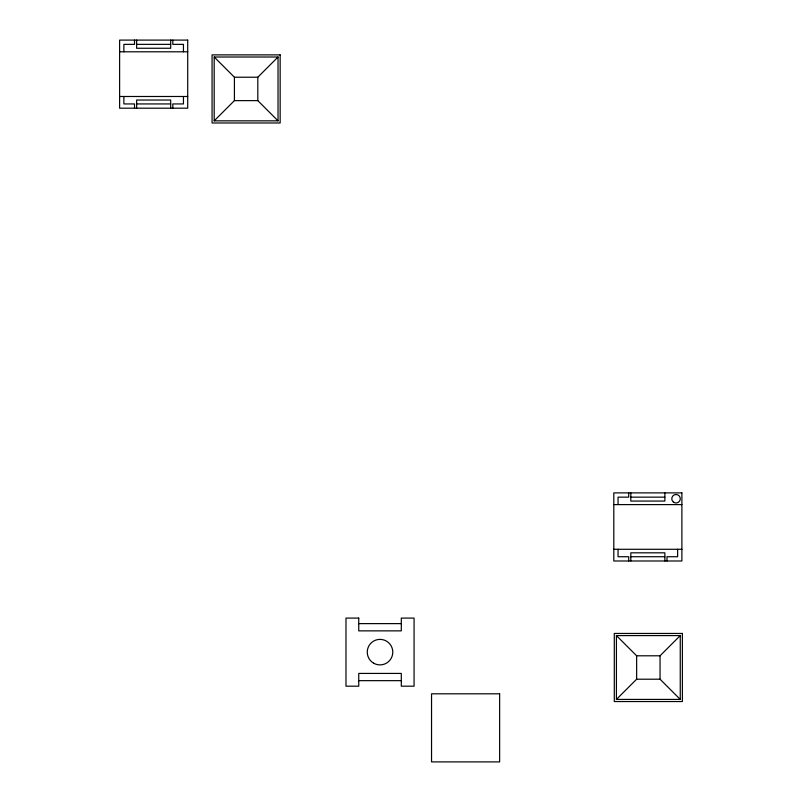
<?xml version="1.0" encoding="UTF-8"?>
<svg xmlns="http://www.w3.org/2000/svg" width="802" height="802" viewBox="0 0 802 802"><rect width="100%" height="100%" fill="white"/><g stroke="black" fill="none" stroke-linecap="round" stroke-linejoin="round"><path stroke-width="1.2" d="M214.194 120.841L234.415 100.631L257.813 100.631L278.033 120.841L278.033 57.012L214.194 57.012L214.194 120.841L278.033 120.841M214.194 57.012L234.415 77.223L257.813 77.223L278.033 57.012M616.417 699.414L636.638 679.204L660.046 679.204L680.256 699.414L616.417 699.414L616.417 635.585L680.256 635.585L680.256 699.414M616.417 635.585L636.638 655.795L660.046 655.795L680.256 635.585M136.641 44.361L170.686 44.361M119.618 51.799L187.708 51.799M119.618 96.491L187.708 96.491M136.641 103.939L170.686 103.939M630.823 497.15L664.868 497.15M613.801 504.598L681.89 504.598M613.801 549.28L681.89 549.28M630.823 556.728L664.868 556.728M358.745 623.625L401.301 623.625M358.745 680.657L401.301 680.657M677.63 549.28L677.63 556.728L666.993 556.728L666.993 560.989M664.868 492.889L664.868 501.06L630.823 501.06L630.823 492.889M664.868 560.989L664.868 552.819L630.823 552.819L630.823 560.989M660.046 655.795L660.046 679.204M636.638 655.795L636.638 679.204M628.698 492.889L628.698 497.15L618.051 497.15L618.051 504.598M628.698 560.989L628.698 556.728L618.051 556.728L618.051 549.28M257.813 77.223L257.813 100.631M234.415 77.223L234.415 100.631M183.447 51.799L183.447 44.361L172.811 44.361L172.811 40.1M183.447 96.491L183.447 103.939L172.811 103.939L172.811 108.19M170.686 40.1L170.686 48.26L136.641 48.26L136.641 40.1M170.686 108.19L170.686 100.029L136.641 100.029L136.641 108.19M134.515 40.1L134.515 44.361L123.869 44.361L123.869 51.799M134.515 108.19L134.515 103.939L123.869 103.939L123.869 96.491M187.708 40.1L119.618 40.1L119.618 108.19L187.708 108.19L187.708 40.1M280.159 54.877L212.069 54.877L212.069 122.977L280.159 122.977L280.159 54.877M681.89 492.889L613.801 492.889L613.801 560.989L681.89 560.989L681.89 492.889M358.745 618.091L345.983 618.091L345.983 686.191L358.745 686.191L358.745 673.419L401.301 673.419L401.301 686.191L414.073 686.191L414.073 618.091L401.301 618.091L401.301 630.863L358.745 630.863L358.745 618.091M682.382 633.45L614.292 633.45L614.292 701.539L682.382 701.539L682.382 633.45M499.636 693.81L431.546 693.81L431.546 761.9L499.636 761.9L499.636 693.81M673.439 502.112A4.261 4.261 0 0 0 680.256 499.305A4.261 4.261 0 0 0 674.422 494.804A4.261 4.261 0 0 0 673.439 502.112M373.642 663.194A12.772 12.772 0 0 0 392.79 652.136A12.772 12.772 0 0 0 373.642 641.079A12.772 12.772 0 0 0 373.642 663.194"/></g></svg>
